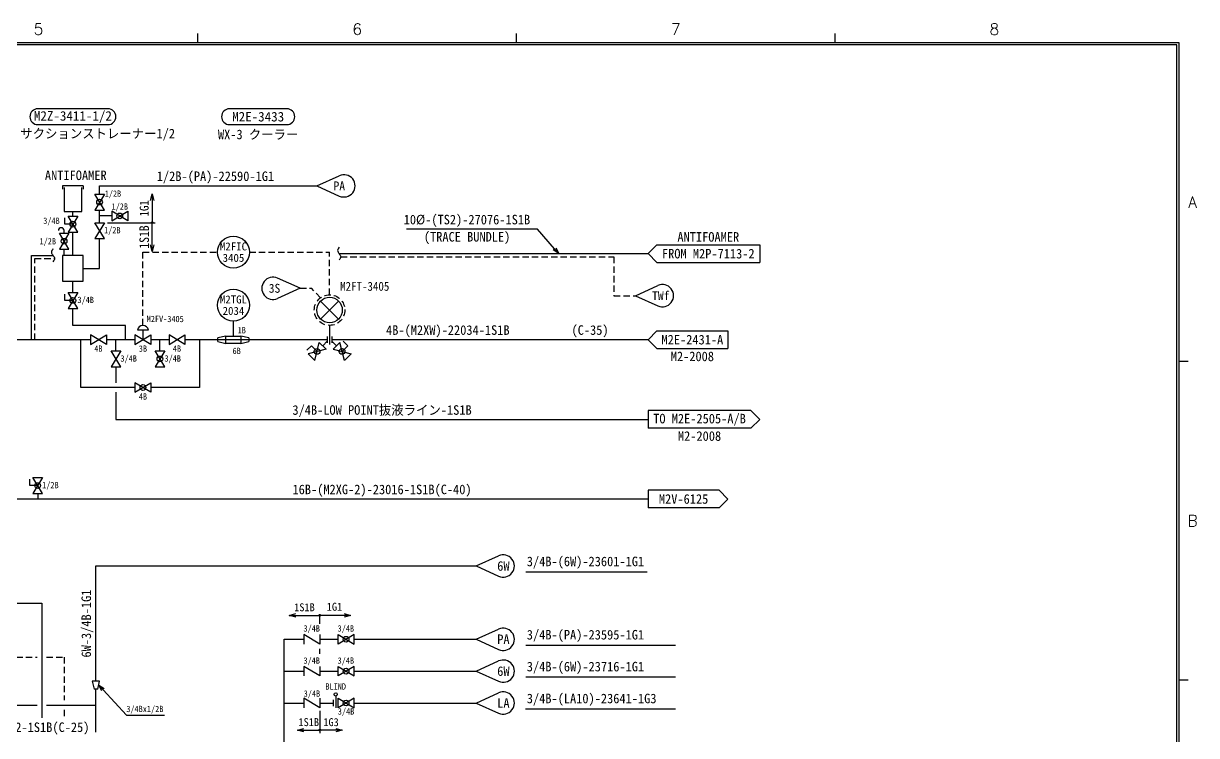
# Model space of a CAD drawing. Extents: x -5 to 813, y -6 to 574.
# Drawn here: x 445.3 to 813.5, y 350.6 to 574 of the extents above; entities that cross this region are included whole.
import ezdxf
from ezdxf.enums import TextEntityAlignment as Align

# ---------------------------------------------------------------- set-up
doc = ezdxf.new("R2010")
doc.units = 0
doc.header["$LTSCALE"] = 8
doc.header["$MEASUREMENT"] = 0
doc.linetypes.add('HIDDEN', pattern=[0.375, 0.25, -0.125])
doc.layers.get('0').update_dxf_attribs({"linetype": 'CONTINUOUS'})
for name, color, linetype in [('1', 7, 'CONTINUOUS'), ('2', 7, 'CONTINUOUS'), ('5', 7, 'CONTINUOUS'), ('9', 7, 'CONTINUOUS'), ('FRAME', 2, 'CONTINUOUS'), ('TEXT', 4, 'CONTINUOUS')]:
    doc.layers.add(name, color=color, linetype=linetype)
doc.styles.add('SMP-SET', font='SIMPLEX', dxfattribs={"bigfont": 'EXTFONT'})
doc.styles.get("Standard").update_dxf_attribs({"font": 'MS Gothic.ttf'})

# ---------------------------------------------------------------- blocks, each defined once
blk = doc.blocks.new('_Open30')
at = {"color": 0, "linetype": 'ByBlock', "lineweight": -2}
for p, q in [((-1, 0.27), (0, 0)), ((0, 0), (-1, -0.27)), ((0, 0), (-1, 0))]:
    blk.add_line(p, q, dxfattribs=at)
blk = doc.blocks.new('計測設備一般_現場')
at = {"layer": '2', "color": 7}
blk.add_circle((625.98, 353.21), 5, dxfattribs=at)
for tag, p in [('TAG2', (625.98, 355.01)), ('TAG1', (625.98, 351.41))]:
    blk.add_attdef(tag, text='', height=2.5, dxfattribs=at).set_placement(p, align=Align.MIDDLE)
blk = doc.blocks.new('機器番号')
at = {"layer": '1', "color": 7}
blk.add_lwpolyline([(513.51, 189.04), (531.51, 189.04, 1), (531.51, 194.04), (513.51, 194.04, 1)], format="xyb", close=True, dxfattribs=at)
blk.add_attdef('EP-NO.', text='', height=3, dxfattribs=at).set_placement((522.51, 191.54), align=Align.MIDDLE_CENTER)
blk = doc.blocks.new('PIDA1')
at = {"color": 4}
for p, q in [((500, 568), (500, 570.84)), ((600, 568), (600, 570.84)), ((700, 568), (700, 570.84)), ((810.82, 468), (807.98, 468)), ((810.82, 368), (807.98, 368))]:
    blk.add_line(p, q, dxfattribs=at)
at = {"color": 2}
for p, q in [((807.98, 568), (0, 568)), ((807.27, 567.29), (0.71, 567.29)), ((807.27, 0.71), (807.27, 567.29)), ((807.98, 0), (807.98, 568))]:
    blk.add_line(p, q, dxfattribs=at)
at = {"layer": 'TEXT', "color": 4, "style": 'SMP-SET'}
for s, p in [('5', (450, 572.26)), ('6', (550, 572.26)), ('7', (650, 572.26)), ('8', (750, 572.26)), ('A', (812.24, 518)), ('B', (812.24, 418))]:
    blk.add_text(s, height=3.55, dxfattribs=at).set_placement(p, align=Align.MIDDLE)
blk = doc.blocks.new('機器番号-1')
at = {"layer": '1', "color": 7}
blk.add_lwpolyline([(1455.43, 1509.22), (1477.43, 1509.22, 1), (1477.43, 1514.22), (1455.43, 1514.22, 1)], format="xyb", close=True, dxfattribs=at)
blk.add_attdef('EP-NO.1', text='', height=3, dxfattribs=at).set_placement((1466.43, 1511.72), align=Align.MIDDLE)

msp = doc.modelspace()

# ---------------------------------------------------------------- linework, layer by layer
at = {"color": 7}
msp.add_line((538.3, 358.32), (538.3, 351.32), dxfattribs=at)
at = {"layer": '1', "color": 7}
for p, q in [((464.04, 523.08), (457.54, 523.08)), ((457.54, 523.08), (457.54, 522.08)), ((464.04, 523.08), (464.04, 522.08)), ((458.04, 522.58), (458.04, 515.08)), ((463.54, 515.08), (463.54, 522.58)), ((470.65, 515.48), (467.65, 520.48)), ((467.65, 520.48), (470.65, 520.48)), ((470.65, 520.48), (467.65, 515.48)), ((467.65, 515.48), (470.65, 515.48)), ((458.04, 515.08), (463.54, 515.08)), ((458.29, 511.07), (458.29, 513.07)), ((462.29, 508.57), (459.29, 513.57)), ((459.29, 513.57), (462.29, 513.57)), ((462.29, 513.57), (459.29, 508.57)), ((472.99, 515.14), (472.99, 512.14)), ((472.99, 512.14), (477.99, 515.14)), ((477.99, 512.14), (472.99, 515.14)), ((477.99, 515.14), (477.99, 512.14)), ((459.52, 503.2), (456.52, 508.2)), ((456.52, 508.2), (459.52, 508.2)), ((459.52, 508.2), (456.52, 503.2)), ((460.79, 511.07), (458.29, 511.07)), ((459.29, 508.57), (462.29, 508.57)), ((470.65, 506.53), (467.65, 511.53)), ((467.65, 511.53), (470.65, 511.53)), ((470.65, 511.53), (467.65, 506.53)), ((471.65, 511.53), (486.65, 511.53)), ((467.65, 506.53), (470.65, 506.53)), ((456.52, 503.2), (459.52, 503.2)), ((457.54, 501.19), (457.54, 493.19)), ((464.04, 501.19), (457.54, 501.19)), ((464.04, 493.19), (464.04, 501.19)), ((457.54, 493.19), (464.04, 493.19)), ((458.29, 487.15), (458.29, 489.15)), ((460.79, 487.15), (458.29, 487.15)), ((462.29, 484.65), (459.29, 489.65)), ((459.29, 489.65), (462.29, 489.65)), ((462.29, 489.65), (459.29, 484.65)), ((544.17, 486.94), (538.51, 481.28)), ((538.51, 486.94), (544.17, 481.28)), ((459.29, 484.65), (462.29, 484.65)), ((541.34, 479.31), (541.34, 474.81)), ((466.28, 476.31), (466.28, 473.31)), ((466.28, 473.31), (471.28, 476.31)), ((471.28, 473.31), (466.28, 476.31)), ((471.28, 476.31), (471.28, 473.31)), ((480.26, 476.31), (480.26, 473.31)), ((480.26, 473.31), (485.26, 476.31)), ((485.26, 473.31), (480.26, 476.31)), ((484.51, 477.81), (481.01, 477.81)), ((482.76, 477.81), (482.76, 474.81)), ((485.26, 476.31), (485.26, 473.31)), ((490.94, 476.31), (490.94, 473.31)), ((490.94, 473.31), (495.94, 476.31)), ((495.94, 473.31), (490.94, 476.31)), ((495.94, 476.31), (495.94, 473.31)), ((508.76, 475.96), (506.26, 475.41)), ((506.26, 474.21), (506.26, 475.41)), ((508.76, 473.66), (508.76, 475.96)), ((508.76, 475.96), (513.5, 475.96)), ((513.5, 475.96), (513.5, 473.66)), ((516, 475.41), (513.5, 475.96)), ((516, 475.41), (516, 474.21)), ((540.59, 475.81), (540.59, 473.81)), ((542.09, 475.81), (542.09, 473.81)), ((506.26, 474.21), (508.76, 473.66)), ((513.5, 473.66), (508.76, 473.66)), ((513.5, 473.66), (516, 474.21)), ((534.23, 471.48), (535.64, 472.9)), ((540.24, 471.84), (534.58, 470.42)), ((537.41, 471.13), (535.64, 472.9)), ((536.7, 468.3), (538.12, 473.96)), ((538.12, 473.96), (540.24, 471.84)), ((541.34, 474.81), (541.34, 473.31)), ((544.57, 473.96), (542.45, 471.84)), ((542.45, 471.84), (548.1, 470.42)), ((545.98, 468.3), (544.57, 473.96)), ((545.27, 471.13), (547.04, 472.9)), ((545.63, 474.31), (547.04, 472.9)), ((475.78, 466.27), (472.78, 471.27)), ((472.78, 471.27), (475.78, 471.27)), ((475.78, 471.27), (472.78, 466.27)), ((489.6, 466.27), (486.6, 471.27)), ((486.6, 471.27), (489.6, 471.27)), ((489.6, 471.27), (486.6, 466.27)), ((534.58, 470.42), (536.7, 468.3)), ((548.1, 470.42), (545.98, 468.3)), ((472.78, 466.27), (475.78, 466.27)), ((486.6, 466.27), (489.6, 466.27)), ((480.26, 461.31), (480.26, 458.31)), ((480.26, 458.31), (485.26, 461.31)), ((485.26, 458.31), (480.26, 461.31)), ((485.26, 461.31), (485.26, 458.31)), ((447.22, 429.04), (447.22, 431.04)), ((451.22, 426.54), (448.22, 431.54)), ((448.22, 431.54), (451.22, 431.54)), ((451.22, 431.54), (448.22, 426.54)), ((449.72, 429.04), (447.22, 429.04)), ((448.22, 426.54), (451.22, 426.54)), ((538.3, 385.7), (538.3, 388.67)), ((533.3, 382.32), (533.3, 379.32)), ((538.3, 379.32), (533.3, 382.32)), ((538.3, 382.32), (538.3, 379.32)), ((549.01, 382.32), (544.01, 379.32)), ((544.01, 379.32), (544.01, 382.32)), ((544.01, 382.32), (549.01, 379.32)), ((549.01, 379.32), (549.01, 382.32)), ((538.3, 376.27), (538.3, 377.82)), ((533.3, 372.32), (533.3, 369.32)), ((538.3, 369.32), (533.3, 372.32)), ((538.3, 372.32), (538.3, 369.32)), ((549.01, 372.32), (544.01, 369.32)), ((544.01, 369.32), (544.01, 372.32)), ((544.01, 372.32), (549.01, 369.32)), ((549.01, 369.32), (549.01, 372.32)), ((469.16, 367.69), (466.86, 367.69)), ((466.86, 367.69), (467.41, 365.19)), ((468.61, 365.19), (467.41, 365.19)), ((468.61, 365.19), (469.16, 367.69)), ((533.3, 362.32), (533.3, 359.32)), ((538.3, 359.32), (533.3, 362.32)), ((538.3, 362.32), (538.3, 359.32)), ((542.51, 361.82), (542.51, 359.82)), ((543.26, 363.02), (543.26, 360.82)), ((549.01, 362.32), (544.01, 359.32)), ((544.01, 359.32), (544.01, 362.32)), ((544.01, 362.32), (549.01, 359.32)), ((549.01, 359.32), (549.01, 362.32)), ((543.26, 360.82), (543.26, 359.32))]:
    msp.add_line(p, q, dxfattribs=at)
for points in [[(485.65, 520.53), (485.65, 511.53)], [(485.65, 502.53), (485.65, 511.53)], [(530.7, 388.32), (538.3, 388.32)], [(545.91, 388.32), (538.3, 388.32)], [(470.24, 364.97), (477.62, 356.97), (489.53, 356.97)], [(531.3, 352.32), (538.3, 352.32)], [(545.3, 352.32), (538.3, 352.32)]]:
    msp.add_lwpolyline(points, dxfattribs=at)
for centre, radius in [((469.15, 517.98), 0.9), ((460.79, 511.07), 0.9), ((475.49, 513.64), 0.9), ((485.65, 511.53), 0.25), ((458.02, 505.7), 0.9), ((460.79, 487.15), 0.9), ((541.34, 484.11), 4), ((537.41, 471.13), 0.9), ((545.27, 471.13), 0.9), ((488.1, 468.77), 0.9), ((482.76, 459.81), 0.9), ((449.72, 429.04), 0.9), ((538.3, 388.32), 0.25), ((546.51, 380.82), 0.9), ((546.51, 370.82), 0.9), ((543.26, 363.52), 0.5), ((546.51, 360.82), 0.9), ((538.3, 352.32), 0.25)]:
    msp.add_circle(centre, radius, dxfattribs=at)
at = {"layer": '1', "color": 7, "linetype": 'HIDDEN'}
msp.add_circle((541.34, 484.11), 4.8, dxfattribs=at)
at = {"layer": '1', "color": 7}
msp.add_arc((482.76, 477.54), 1.77, 8.7974, 171.2026, dxfattribs=at)
at = {"layer": '2', "color": 7, "linetype": 'HIDDEN'}
for p, q in [((482.76, 479.31), (482.76, 502.28)), ((482.76, 502.28), (506.17, 502.28)), ((516.17, 502.28), (541.34, 502.28)), ((541.34, 488.91), (541.34, 502.28)), ((383.01, 375.19), (449.51, 375.19)), ((452.51, 375.19), (458.01, 375.19)), ((458.01, 375.19), (458.01, 361.69)), ((458.01, 358.69), (458.01, 356.19))]:
    msp.add_line(p, q, dxfattribs=at)
at = {"layer": '2', "color": 7}
msp.add_line((511.17, 475.96), (511.17, 480.64), dxfattribs=at)
at = {"layer": '5', "color": 7}
for p, q in [((469.15, 520.48), (469.15, 523.08)), ((469.15, 523.08), (537.34, 523.08)), ((537.34, 523.08), (544.4, 526.26)), ((537.34, 523.08), (544.4, 519.89)), ((469.15, 511.53), (469.15, 515.48)), ((460.79, 513.57), (460.79, 515.08)), ((472.99, 513.64), (469.15, 513.64)), ((458.02, 508.2), (458.02, 509.06)), ((460.79, 501.19), (460.79, 508.57)), ((469.15, 497.19), (469.15, 506.53)), ((641.34, 501.81), (644.09, 504.56)), ((644.09, 504.56), (676.34, 504.56)), ((676.34, 504.56), (676.34, 499.06)), ((447.8, 474.81), (447.8, 501.25)), ((447.8, 501.25), (454.54, 501.25)), ((458.02, 501.19), (458.02, 503.2)), ((544.34, 501.81), (641.34, 501.81)), ((644.09, 499.06), (641.34, 501.81)), ((464.04, 497.19), (469.15, 497.19)), ((644.09, 499.06), (676.34, 499.06)), ((532.06, 490.94), (525, 494.13)), ((460.79, 489.65), (460.79, 493.19)), ((532.06, 490.94), (525, 487.75)), ((637.34, 488.62), (644.4, 491.81)), ((637.34, 488.62), (644.4, 485.43)), ((460.79, 479.31), (460.79, 484.65)), ((477.28, 479.31), (460.79, 479.31)), ((477.28, 474.81), (477.28, 479.31)), ((641.34, 474.81), (644.09, 477.56)), ((644.09, 477.56), (666.34, 477.56)), ((666.34, 477.56), (666.34, 472.06)), ((466.28, 474.81), (277.51, 474.81)), ((463.28, 459.81), (463.28, 474.81)), ((480.26, 474.81), (471.28, 474.81)), ((474.28, 471.27), (474.28, 474.81)), ((490.94, 474.81), (485.26, 474.81)), ((488.1, 471.27), (488.1, 474.81)), ((540.59, 474.81), (495.94, 474.81)), ((500.48, 474.81), (500.48, 459.81)), ((540.59, 474.31), (539.18, 472.9)), ((641.34, 474.81), (542.09, 474.81)), ((542.09, 474.31), (543.51, 472.9)), ((644.09, 472.06), (641.34, 474.81)), ((644.09, 472.06), (666.34, 472.06)), ((474.28, 466.27), (474.28, 461.31)), ((480.26, 459.81), (463.28, 459.81)), ((474.28, 458.31), (474.28, 449.81)), ((500.48, 459.81), (485.26, 459.81)), ((474.28, 449.81), (641.34, 449.81)), ((673.59, 452.56), (641.34, 452.56)), ((641.34, 452.56), (641.34, 447.06)), ((676.34, 449.81), (673.59, 452.56)), ((673.59, 447.06), (676.34, 449.81)), ((673.59, 447.06), (641.34, 447.06)), ((663.59, 427.56), (641.34, 427.56)), ((641.34, 427.56), (641.34, 422.06)), ((666.34, 424.81), (663.59, 427.56)), ((641.34, 424.81), (440.3, 424.81)), ((449.72, 426.54), (449.72, 424.81)), ((663.59, 422.06), (666.34, 424.81)), ((663.59, 422.06), (641.34, 422.06)), ((587.34, 403.82), (594.4, 407.01)), ((468.01, 403.82), (587.34, 403.82)), ((468.01, 367.69), (468.01, 403.82)), ((587.34, 403.82), (594.4, 400.63)), ((602.94, 402.01), (641.01, 402.01)), ((285.09, 392.19), (451.01, 392.19)), ((451.01, 392.19), (451.01, 356.19)), ((587.34, 380.82), (594.4, 384.01)), ((527.09, 380.82), (533.3, 380.82)), ((527.09, 333.2), (527.09, 380.82)), ((538.3, 380.82), (544.01, 380.82)), ((549.01, 380.82), (587.34, 380.82)), ((587.34, 380.82), (594.4, 377.63)), ((602.94, 379.01), (649.95, 379.01)), ((587.34, 370.82), (594.4, 374.01)), ((527.09, 370.82), (533.3, 370.82)), ((538.3, 370.82), (544.01, 370.82)), ((549.01, 370.82), (587.34, 370.82)), ((587.34, 370.82), (594.4, 367.63)), ((602.94, 369.01), (649.95, 369.01)), ((468.01, 351.69), (468.01, 365.19)), ((587.34, 360.82), (594.4, 364.01)), ((400.62, 360.19), (449.51, 360.19)), ((452.51, 360.19), (468.01, 360.19)), ((527.09, 360.82), (533.3, 360.82)), ((538.3, 360.82), (542.51, 360.82)), ((549.01, 360.82), (587.34, 360.82)), ((587.34, 360.82), (594.4, 357.63)), ((602.88, 359.01), (649.95, 359.01))]:
    msp.add_line(p, q, dxfattribs=at)
at = {"layer": '5', "color": 7, "linetype": 'HIDDEN'}
for p, q in [((544.85, 500.81), (630.6, 500.81)), ((630.6, 500.81), (630.6, 488.62)), ((448.8, 474.81), (448.8, 500.25)), ((448.8, 500.25), (455.04, 500.25)), ((532.06, 490.94), (535.68, 490.94)), ((538.52, 487.99), (535.68, 490.94)), ((630.6, 488.62), (637.34, 488.62))]:
    msp.add_line(p, q, dxfattribs=at)
at = {"layer": '5', "color": 7}
msp.add_lwpolyline([(611.97, 503.32), (606.64, 509.47), (565.53, 509.47)], dxfattribs=at)
for centre, radius, start, end in [((545.84, 523.08), 3.5, 245.6843, 114.3157), ((457.12, 509.06), 0.9, 0, 180), ((523.56, 490.94), 3.5, 65.6843, 294.3157), ((645.84, 488.62), 3.5, 245.6843, 114.3157), ((595.84, 403.82), 3.5, 245.6843, 114.3157), ((595.84, 380.82), 3.5, 245.6843, 114.3157), ((595.84, 370.82), 3.5, 245.6843, 114.3157), ((595.84, 360.82), 3.5, 245.6843, 114.3157)]:
    msp.add_arc(centre, radius, start, end, dxfattribs=at)
for points in [[(454.51, 503.28), (454.07, 502.25), (454.51, 501.28), (455.04, 500.27), (454.51, 499.28)], [(544.32, 503.84), (543.87, 502.82), (544.32, 501.84), (544.85, 500.84), (544.32, 499.84)]]:
    msp.add_spline(points, degree=3, dxfattribs=at)

# ---------------------------------------------------------------- block references
at = {"color": 7}
msp.add_blockref('機器番号-1', (-1005.65, -966.93), dxfattribs=at).add_auto_attribs({'EP-NO.1': 'M2Z-3411-1/2'})
at = {"layer": '1', "color": 7}
msp.add_blockref('機器番号', (-3.58, 353.25), dxfattribs=at).add_auto_attribs({'EP-NO.': 'M2E-3433'})
at = {"layer": '1', "color": 7, "yscale": 2, "zscale": 2}
for p, xscale, rotation in [((485.65, 520.53), 2, 90), ((485.65, 502.53), 2, 270), ((528.7, 388.32), 2, 180), ((468.88, 366.44), 1.999999999999972, 132.6857573458835), ((531.3, 352.32), 2, 180)]:
    msp.add_blockref('_Open30', p, dxfattribs=dict(at, xscale=xscale, rotation=rotation))
at = {"layer": '1', "color": 7, "xscale": 2, "yscale": 2, "zscale": 2}
for p in [(547.91, 388.32), (545.3, 352.32)]:
    msp.add_blockref('_Open30', p, dxfattribs=at)
at = {"layer": '2', "color": 7}
for p, values in [((-114.81, 149.07), {'TAG2': 'M2FIC', 'TAG1': '3405'}), ((-114.81, 132.43), {'TAG2': 'M2TGL', 'TAG1': '2034'})]:
    msp.add_blockref('計測設備一般_現場', p, dxfattribs=at).add_auto_attribs(values)
at = {"layer": '5', "color": 7, "xscale": 2.000000000000042, "yscale": 2, "zscale": 2, "rotation": 310.9001226119021}
msp.add_blockref('_Open30', (613.28, 501.81), dxfattribs=at)
at = {"layer": 'FRAME'}
msp.add_blockref('PIDA1', (0, 0), dxfattribs=at)

# ---------------------------------------------------------------- texts
at = {"layer": '1', "color": 7}
for s, height, width, p in [('2P-3411 サクションストレーナー1/2', 3, 0.95, (460.79, 539.29)), ('WX-3 クーラー', 3, 0.95, (518.92, 539.29)), ('ANTIFOAMER', 3, 0.95, (461.68, 526.4)), ('1/2B', 2, 0.95, (473.35, 520.48)), ('1/2B', 2, 0.95, (475.49, 516.44)), ('3/4B', 2, 0.95, (454.06, 511.98)), ('1/2B', 2, 0.95, (473.15, 509.03)), ('1/2B', 2, 0.95, (452.89, 505.54)), ('M2FT-3405', 2.8, 0.9, (552.38, 491.54)), ('3/4B', 2, 0.95, (464.79, 487.15)), ('M2FV-3405', 2, 0.95, (489.76, 481.31)), ('1B', 2, 0.95, (513.78, 477.8)), ('4B', 2, 0.95, (468.78, 472.01)), ('3B', 2, 0.95, (482.76, 472.01)), ('4B', 2, 0.95, (493.44, 472.01)), ('6B', 2, 0.95, (512.19, 471.29)), ('3/4B', 2, 0.95, (478.28, 468.77)), ('3/4B', 2, 0.95, (492.1, 468.77)), ('4B', 2, 0.95, (482.76, 457.01)), ('1/2B', 2, 0.95, (453.72, 429.04)), ('1S1B', 2.5, 0.95, (533.46, 390.86)), ('1G1', 2.5, 0.95, (542.88, 391.03)), ('3/4B', 2, 0.95, (535.73, 384.06)), ('3/4B', 2, 0.95, (546.44, 384.06)), ('3/4B', 2, 0.95, (535.73, 373.98)), ('3/4B', 2, 0.95, (546.44, 373.98)), ('3/4B', 2, 0.95, (535.8, 363.62)), ('BLIND', 2, 0.95, (543.26, 366.02)), ('3/4Bx1/2B', 2, 0.95, (483.36, 358.8)), ('3/4B', 2, 0.95, (546.51, 358.02)), ('1S1B', 2.5, 0.95, (534.8, 354.82)), ('1G3', 2.5, 0.95, (541.8, 354.82))]:
    msp.add_text(s, height=height, dxfattribs=dict(at, width=width)).set_placement(p, align=Align.MIDDLE)
at = {"layer": '1', "color": 7, "width": 0.9}
for s, height, p in [('1G1', 2.8, (483.15, 516.03)), ('1S1B', 3, (483.15, 507.03))]:
    msp.add_text(s, height=height, rotation=90, dxfattribs=at).set_placement(p, align=Align.MIDDLE)
at = {"layer": '5', "color": 7, "width": 0.95}
for s, p in [('1/2B-(PA)-22590-1G1', (505.52, 525.88)), ('10%%C-(TS2)-27076-1S1B', (584.45, 512.27)), ('(TRACE BUNDLE)', (584.5, 506.88)), ('FROM M2P-7113-2', (660.21, 501.81)), ('4B-(M2XW)-22034-1S1B\u3000\u3000\u3000\u3000\u3000(C-35)', (593.99, 477.61)), ('M2E-2431-A', (655.21, 474.81)), ('M2-2008', (655.21, 469.56)), ('3/4B-LOW POINT抜液ライン-1S1B', (557.81, 452.61)), ('TO M2E-2505-A/B', (657.46, 449.81)), ('M2-2008', (657.46, 444.56)), ('16B-(M2XG-2)-23016-1S1B(C-40)', (557.81, 427.61)), ('M2V-6125', (652.46, 424.81)), ('4B-(M2WX-3)-23052-1S1B(C-25)', (438.82, 352.99))]:
    msp.add_text(s, height=3, dxfattribs=at).set_placement(p, align=Align.MIDDLE)
for s, p in [('PA', (542.58, 523.08)), ('3S', (522.25, 490.94)), ('TWf', (642.58, 488.62))]:
    msp.add_text(s, height=2.8, dxfattribs=at).set_placement(p, align=Align.MIDDLE_LEFT)
for s, p in [('6W', (597.84, 403.82)), ('PA', (597.84, 380.82)), ('6W', (597.84, 370.82)), ('LA', (597.84, 360.82))]:
    msp.add_text(s, height=3, dxfattribs=at).set_placement(p, align=Align.MIDDLE_RIGHT)
for s, p in [('3/4B-(6W)-23601-1G1', (603.24, 403.75)), ('3/4B-(PA)-23595-1G1', (603.24, 380.75)), ('3/4B-(6W)-23716-1G1', (603.24, 370.75)), ('3/4B-(LA10)-23641-1G3', (603.24, 360.75))]:
    msp.add_text(s, height=3, dxfattribs=at).set_placement(p)
msp.add_text('6W-3/4B-1G1', height=3, rotation=90, dxfattribs=at).set_placement((465.21, 385.75), align=Align.MIDDLE)
at = {"layer": '9', "color": 7, "width": 0.95}
msp.add_text('ANTIFOAMER', height=3, dxfattribs=at).set_placement((660.21, 507.06), align=Align.MIDDLE)

doc.saveas('drawing.dxf')
